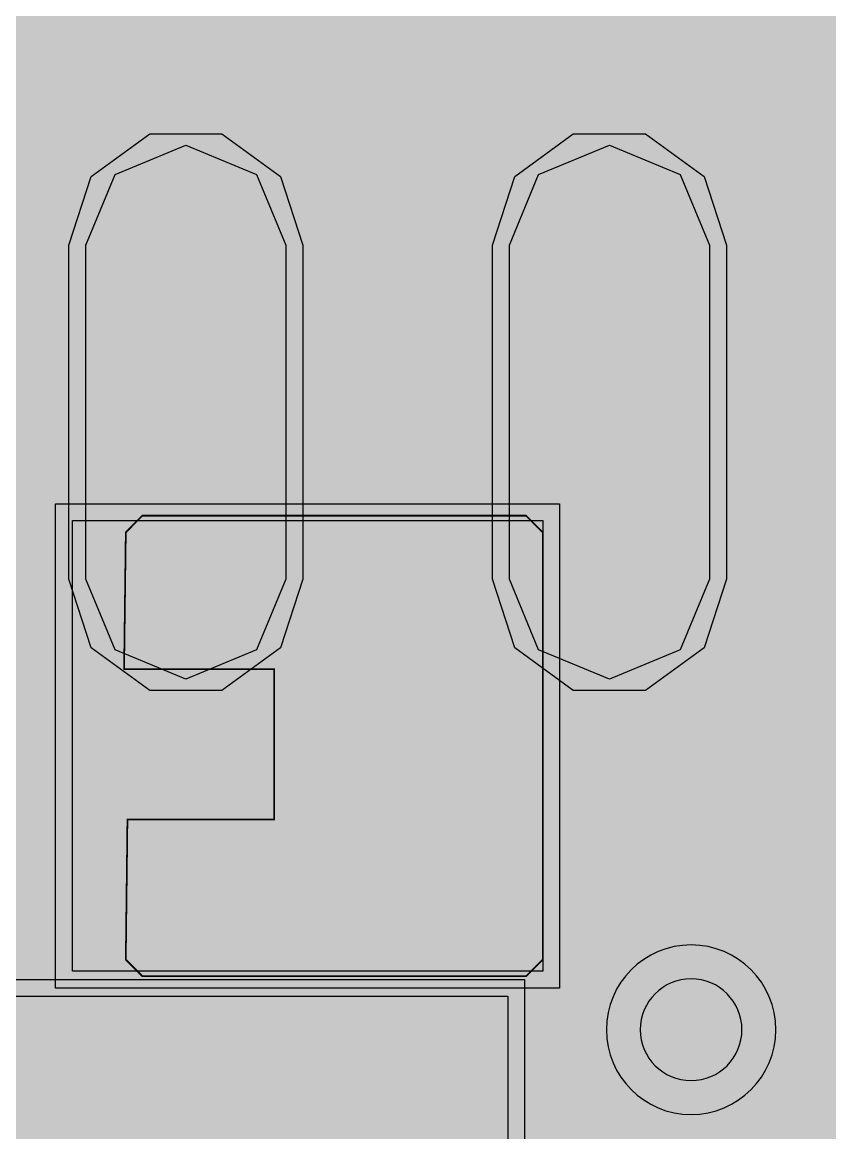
# Model space of a CAD drawing. Header units: millimetres. Extents: x -61 to 56, y -72 to 70.
# Drawn here: x 44.144 to 46.566, y -29.159 to -25.832 of the extents above; entities that cross this region are included whole.
import ezdxf

# ---------------------------------------------------------------- set-up
doc = ezdxf.new("R2010")
doc.units = ezdxf.units.MM
doc.header["$MEASUREMENT"] = 0
for name, color, linetype, true_color in [('02GND', 7, 'Continuous', 0x999966), ('03POWER', 7, 'Continuous', 0x008000), ('Bottom-Layer', 7, 'Continuous', 0x0000ff), ('Bottom-Paste-Mask-Layer', 7, 'Continuous', 0x800000), ('Bottom-Silkscreen-Layer', 7, 'Continuous', 0x66cc33), ('Bottom-Solder-Mask-Layer', 7, 'Continuous', 0xaa00ff), ('Document-Layer', 7, 'Continuous', 0xffffff), ('Hole-Layer', 7, 'Continuous', 0x222222), ('Multi-Layer', 7, 'Continuous', 0xc0c0c0), ('Top-Layer', 7, 'Continuous', 0xff0000), ('Top-Paste-Mask-Layer', 7, 'Continuous', 0x808080), ('Top-Silkscreen-Layer', 7, 'Continuous', 0xffcc00), ('Top-Solder-Mask-Layer', 7, 'Continuous', 0x800080)]:
    doc.layers.add(name, color=color, linetype=linetype, true_color=true_color)

msp = doc.modelspace()

# ---------------------------------------------------------------- hatches: boundary and pattern name
at = {"layer": '02GND'}
msp.add_hatch(color=256, dxfattribs=at).paths.add_polyline_path([(-49.642, 52.1533), (49.642, 52.1533), (49.642, -62.142), (-49.642, -62.142)])
at = {"layer": '03POWER'}
for points in [[(48.499, -56.0416), (48.5811, -56.3479), (48.8055, -56.572), (49.112, -56.6537), (49.4182, -56.5711), (49.642, -56.3464), (49.642, -62.142), (44.1922, -62.142), (44.3927, -61.9566), (44.4927, -61.7025), (44.4722, -61.4302), (45.1891, -61.7036), (45.9498, -61.8043), (46.7131, -61.7268), (47.438, -61.4754), (48.0854, -61.0636), (48.6204, -60.5136), (49.0141, -59.855), (49.2453, -59.1234), (49.3016, -58.3582), (49.1799, -57.6006), (48.8867, -56.8916), (48.438, -56.2692), (47.8578, -55.7672), (47.1774, -55.4124), (46.4336, -55.2241), (45.6664, -55.2125), (44.9172, -55.378), (44.2264, -55.7119), (43.6312, -56.1961), (43.1637, -56.8045), (42.8491, -57.5043), (42.7044, -58.2579), (42.7374, -59.0244), (42.9463, -59.7627), (43.3198, -60.433), (43.8378, -60.999), (-43.3618, -60.999), (-43.6207, -61.0564), (-43.831, -61.218), (-43.9533, -61.4534), (-43.9644, -61.7184), (-43.8625, -61.9632), (-43.6666, -62.142), (-49.642, -62.142), (-49.642, -56.5819), (-49.4335, -56.7975), (-49.1476, -56.8882), (-48.8529, -56.8322), (-49.1622, -57.5412), (-49.2982, -58.3027), (-49.2534, -59.075), (-49.0303, -59.8157), (-48.6412, -60.4842), (-48.1072, -61.0439), (-47.4578, -61.4642), (-46.7284, -61.722), (-45.9591, -61.8032), (-45.1921, -61.7032), (-44.4692, -61.4277), (-43.8302, -60.9917), (-43.3101, -60.4191), (-42.9374, -59.7413), (-42.7325, -58.9953), (-42.7065, -58.2222), (-42.8611, -57.4642), (-43.1876, -56.763), (-43.6682, -56.1568), (-44.2766, -55.679), (-44.9793, -55.3557), (-45.738, -55.2047), (-46.511, -55.2341), (-47.256, -55.4425), (-47.9321, -55.8184), (-48.5023, -56.3411), (-48.4998, -56.3091), (-48.499, -56.2771), (-48.499, 51.315), (-19.4026, 51.315), (-19.6295, 51.1437), (-19.7546, 50.8885), (-19.7509, 50.6043), (-19.6192, 50.3524), (-19.388, 50.1871), (-19.6578, 49.9772), (-19.7729, 49.6553), (-19.6975, 49.3219), (-19.4552, 49.0809), (-19.6839, 48.8583), (-19.7695, 48.5508), (-19.6886, 48.242), (-19.4633, 48.0159), (-19.1548, 47.934), (-18.847, 48.0185), (-18.6236, 48.2465), (-18.5453, 48.5559), (-18.6335, 48.8627), (-18.8641, 49.0834), (-18.625, 49.3243), (-18.5509, 49.6555), (-18.6646, 49.9752), (-18.9312, 50.1853), (-18.6981, 50.3494), (-18.5646, 50.6015), (-18.5597, 50.8866), (-18.6846, 51.143), (-18.9121, 51.315), (48.4255, 51.315), (48.499, 51.2415)], [(46.2661, -26.5819), (46.3481, -26.888), (46.5722, -27.112), (46.8782, -27.1941), (47.1843, -27.112), (47.4084, -26.888), (47.4904, -26.5819), (47.4084, -26.2758), (47.1843, -26.0518), (46.8782, -25.9698), (46.5722, -26.0518), (46.3481, -26.2758)], [(45.538, -28.8501), (45.62, -29.1561), (45.844, -29.3802), (46.1501, -29.4622), (46.4562, -29.3802), (46.6802, -29.1561), (46.7622, -28.8501), (46.6802, -28.544), (46.4562, -28.3199), (46.1501, -28.2379), (45.844, -28.3199), (45.62, -28.544)]]:
    msp.add_hatch(color=256, dxfattribs=at).paths.add_polyline_path(points)
at = {"layer": 'Bottom-Layer'}
for points in [[(-49.642, -62.142), (-49.642, 52.1533), (49.642, 52.1533), (49.642, -62.142)], [(44.2951, -28.6751), (44.2951, -27.325), (45.7051, -27.325), (45.7051, -28.6751)]]:
    msp.add_hatch(color=256, dxfattribs=at).paths.add_polyline_path(points)
at = {"layer": 'Bottom-Paste-Mask-Layer'}
msp.add_hatch(color=256, dxfattribs=at).paths.add_polyline_path([(45.7051, -28.6401), (45.6551, -28.6901), (44.505, -28.6901), (44.4551, -28.6401), (44.46, -28.2201), (44.9, -28.2201), (44.9, -27.7701), (44.45, -27.7701), (44.4551, -27.3601), (44.505, -27.3101), (45.6551, -27.3101), (45.7051, -27.3601)])
msp.add_hatch(color=256, dxfattribs=at).paths.add_polyline_path([(45.7051, -28.6401), (45.6551, -28.6901), (44.505, -28.6901), (44.4551, -28.6401), (44.46, -28.2201), (44.9, -28.2201), (44.9, -27.7701), (44.45, -27.7701), (44.4551, -27.3601), (44.505, -27.3101), (45.6551, -27.3101), (45.7051, -27.3601)])
at = {"layer": 'Bottom-Solder-Mask-Layer'}
msp.add_hatch(color=256, dxfattribs=at).paths.add_polyline_path([(44.2443, -28.7259), (44.2443, -27.2742), (45.7559, -27.2742), (45.7559, -28.7259)])
at = {"layer": 'Top-Layer'}
for points in [[(-49.642, -62.142), (-49.642, 52.1533), (49.642, 52.1533), (49.642, -62.142)], [(41.4369, -33.197), (41.4369, -33.5001), (41.5172, -33.8151), (41.7385, -34.0532), (42.0468, -34.1564), (42.3668, -34.0995), (42.2886, -34.3721), (42.3416, -34.6507), (42.5145, -34.8755), (42.7701, -34.9983), (43.0537, -34.9926), (43.3043, -34.8598), (44.7001, -34.8598), (44.876, -34.8248), (45.0252, -34.7252), (45.6455, -34.1048), (45.9633, -34.1556), (46.2672, -34.0496), (46.4845, -33.8122), (46.5632, -33.5001), (46.5632, -32.5001), (46.476, -32.1726), (46.2375, -31.932), (45.9108, -31.8419), (45.8435, -31.5182), (45.6175, -31.2767), (45.299, -31.1879), (44.9807, -31.2778), (44.7557, -31.5202), (44.6895, -31.8442), (44.6407, -31.8419), (44.5918, -31.8433), (44.4698, -31.6075), (44.2593, -31.4455), (44.0001, -31.3879), (43.7409, -31.4455), (43.5304, -31.6075), (43.4083, -31.8433), (43.3818, -31.8421), (43.3552, -31.842), (43.1257, -31.5817), (42.7915, -31.488), (42.4601, -31.591), (42.238, -31.8576), (42.0413, -31.8441), (41.8495, -31.8895), (40.2082, -30.2482), (40.2082, -24.8813), (40.5145, -24.9014), (40.7919, -24.7703), (40.7919, -26.3001), (40.8382, -26.5328), (40.9701, -26.7301), (40.972, -26.732), (40.7116, -26.9312), (40.5913, -27.2362), (40.6457, -27.5595), (40.8591, -27.8084), (40.8669, -27.8169), (40.875, -27.8251), (41.575, -28.5251), (41.7241, -28.6248), (41.9001, -28.6598), (42.3001, -28.6598), (42.476, -28.6248), (42.6252, -28.5251), (43.0647, -28.0856), (43.3458, -28.1579), (43.6307, -28.1022), (43.8639, -27.9294), (44.0001, -27.673), (44.1514, -27.9464), (44.4117, -28.1191), (44.7224, -28.1524), (45.0133, -28.0387), (45.2191, -27.8036), (45.2932, -27.5001), (45.2932, -26.5001), (45.2191, -26.1966), (45.0133, -25.9615), (44.7224, -25.8477), (44.4117, -25.881), (44.1514, -26.0537), (44.0001, -26.3271), (43.8293, -26.0335), (43.5349, -25.8642), (43.1953, -25.8642), (42.9009, -26.0335), (42.7301, -26.3271), (42.5789, -26.0538), (42.3187, -25.8811), (42.0082, -25.8477), (42.0082, -24.3699), (41.9739, -24.0869), (41.8151, -23.85), (41.9927, -23.5536), (41.9814, -23.2082), (42.4649, -23.2082), (42.4649, -24.67), (42.5129, -24.8491), (42.644, -24.9802), (42.8231, -25.0282), (45.3231, -25.0282), (45.5022, -24.9802), (45.6332, -24.8491), (45.6812, -24.67), (45.6812, -22.17), (45.6332, -21.9909), (45.5022, -21.8599), (45.3231, -21.8119), (42.8231, -21.8119), (42.6435, -21.8601), (42.5124, -21.9919), (40.1001, -21.9919), (39.8674, -22.0382), (39.6701, -22.17), (39.1701, -22.67), (39.0382, -22.8673), (38.9919, -23.1), (38.9919, -30.5001), (39.0382, -30.7328), (39.1701, -30.9301)], [(44.3351, -26.5001), (44.423, -26.2879), (44.6351, -26.2001), (44.8472, -26.2879), (44.9351, -26.5001), (44.9351, -27.5001), (44.8472, -27.7122), (44.6351, -27.8001), (44.423, -27.7122), (44.3351, -27.5001)], [(45.6051, -26.5001), (45.693, -26.2879), (45.9051, -26.2001), (46.1172, -26.2879), (46.2051, -26.5001), (46.2051, -27.5001), (46.1172, -27.7122), (45.9051, -27.8001), (45.693, -27.7122), (45.6051, -27.5001)], [(45.6001, -28.7501), (45.6001, -31.2501), (42.4001, -31.2501), (42.4001, -28.7501)]]:
    msp.add_hatch(color=256, dxfattribs=at).paths.add_polyline_path(points)
at = {"layer": 'Top-Paste-Mask-Layer'}
for points in [[(44.3351, -26.5001), (44.423, -26.2879), (44.6351, -26.2001), (44.8472, -26.2879), (44.9351, -26.5001), (44.9351, -27.5001), (44.8472, -27.7122), (44.6351, -27.8001), (44.423, -27.7122), (44.3351, -27.5001)], [(45.6051, -26.5001), (45.693, -26.2879), (45.9051, -26.2001), (46.1172, -26.2879), (46.2051, -26.5001), (46.2051, -27.5001), (46.1172, -27.7122), (45.9051, -27.8001), (45.693, -27.7122), (45.6051, -27.5001)], [(45.6001, -28.7501), (45.6001, -31.2501), (42.4001, -31.2501), (42.4001, -28.7501)]]:
    msp.add_hatch(color=256, dxfattribs=at).paths.add_polyline_path(points)
at = {"layer": 'Top-Solder-Mask-Layer'}
for points in [[(44.2843, -26.5001), (44.3513, -26.2939), (44.5267, -26.1664), (44.7435, -26.1664), (44.9189, -26.2939), (44.9859, -26.5001), (44.9859, -27.5001), (44.9189, -27.7063), (44.7435, -27.8337), (44.5267, -27.8337), (44.3513, -27.7063), (44.2843, -27.5001)], [(45.5543, -26.5001), (45.6213, -26.2939), (45.7967, -26.1664), (46.0135, -26.1664), (46.1889, -26.2939), (46.2559, -26.5001), (46.2559, -27.5001), (46.1889, -27.7063), (46.0135, -27.8337), (45.7967, -27.8337), (45.6213, -27.7063), (45.5543, -27.5001)], [(45.6509, -28.6993), (45.6509, -31.3009), (42.3493, -31.3009), (42.3493, -28.6993)]]:
    msp.add_hatch(color=256, dxfattribs=at).paths.add_polyline_path(points)

# ---------------------------------------------------------------- linework, layer by layer
at = {"layer": '03POWER', "const_width": 0.0508}
for points in [[(46.2661, -26.5819), (46.3481, -26.888), (46.5722, -27.112), (46.8782, -27.1941), (47.1843, -27.112), (47.4084, -26.888), (47.4904, -26.5819), (47.4084, -26.2758), (47.1843, -26.0518), (46.8782, -25.9698), (46.5722, -26.0518), (46.3481, -26.2758)], [(45.538, -28.8501), (45.62, -29.1561), (45.844, -29.3802), (46.1501, -29.4622), (46.4562, -29.3802), (46.6802, -29.1561), (46.7622, -28.8501), (46.6802, -28.544), (46.4562, -28.3199), (46.1501, -28.2379), (45.844, -28.3199), (45.62, -28.544)]]:
    msp.add_lwpolyline(points, close=True, dxfattribs=at)
at = {"layer": 'Bottom-Layer'}
msp.add_lwpolyline([(44.2951, -28.6751), (44.2951, -27.325), (45.7051, -27.325), (45.7051, -28.6751)], close=True, dxfattribs=at)
at = {"layer": 'Bottom-Layer', "const_width": 0.4}
msp.add_lwpolyline([(45.7051, -28.6751), (46.1501, -28.8501)], dxfattribs=at)
at = {"layer": 'Bottom-Paste-Mask-Layer', "const_width": 0.00508}
msp.add_lwpolyline([(45.7051, -28.6401), (45.6551, -28.6901), (44.505, -28.6901), (44.4551, -28.6401), (44.46, -28.2201), (44.9, -28.2201), (44.9, -27.7701), (44.45, -27.7701), (44.4551, -27.3601), (44.505, -27.3101), (45.6551, -27.3101), (45.7051, -27.3601)], close=True, dxfattribs=at)
msp.add_lwpolyline([(45.7051, -28.6401), (45.6551, -28.6901), (44.505, -28.6901), (44.4551, -28.6401), (44.46, -28.2201), (44.9, -28.2201), (44.9, -27.7701), (44.45, -27.7701), (44.4551, -27.3601), (44.505, -27.3101), (45.6551, -27.3101), (45.7051, -27.3601)], close=True, dxfattribs=at)
at = {"layer": 'Bottom-Silkscreen-Layer', "const_width": 0.1524}
for points in [[(44.4013, -27.0964), (45.8113, -27.0964)], [(44.4013, -27.0964), (45.8113, -27.0964)], [(45.9637, -27.2488), (45.9637, -28.7513)], [(45.9637, -27.2488), (45.9637, -28.7513)], [(45.8113, -28.9037), (44.4013, -28.9037)], [(45.8113, -28.9037), (44.4013, -28.9037)]]:
    msp.add_lwpolyline(points, dxfattribs=at)
for points in [[(45.8113, -27.0964, -0.414), (45.9637, -27.2488)], [(45.8113, -27.0964, -0.414), (45.9637, -27.2488)], [(45.9637, -28.7513, -0.414), (45.8113, -28.9037)], [(45.9637, -28.7513, -0.414), (45.8113, -28.9037)]]:
    msp.add_lwpolyline(points, format="xyb", dxfattribs=at)
at = {"layer": 'Bottom-Solder-Mask-Layer'}
msp.add_lwpolyline([(44.2443, -28.7259), (44.2443, -27.2742), (45.7559, -27.2742), (45.7559, -28.7259)], close=True, dxfattribs=at)
at = {"layer": 'Document-Layer', "const_width": 0.2}
msp.add_lwpolyline([(45.7977, -26.7649, 1), (45.9978, -26.7649, 1)], format="xyb", close=True, dxfattribs=at)
msp.add_lwpolyline([(45.7977, -26.7649, 1), (45.9978, -26.7649, 1)], format="xyb", close=True, dxfattribs=at)
at = {"layer": 'Hole-Layer'}
msp.add_lwpolyline([(45.9977, -28.8501, 1), (46.3025, -28.8501), (46.3025, -28.8501, 1), (45.9977, -28.8501)], format="xyb", dxfattribs=at)
at = {"layer": 'Multi-Layer'}
msp.add_lwpolyline([(45.8961, -28.8501, 1), (46.4041, -28.8501, 1)], format="xyb", close=True, dxfattribs=at)
at = {"layer": 'Top-Layer', "const_width": 0.0508}
msp.add_lwpolyline([(44.0001, -27.673), (44.1514, -27.9464), (44.4117, -28.1191), (44.7224, -28.1524), (45.0133, -28.0387), (45.2191, -27.8036), (45.2932, -27.5001), (45.2932, -26.5001), (45.2191, -26.1966), (45.0133, -25.9615), (44.7224, -25.8477), (44.4117, -25.881), (44.1514, -26.0537), (44.0001, -26.3271)], dxfattribs=at)
at = {"layer": 'Top-Layer'}
for points in [[(44.3351, -26.5001), (44.423, -26.2879), (44.6351, -26.2001), (44.8472, -26.2879), (44.9351, -26.5001), (44.9351, -27.5001), (44.8472, -27.7122), (44.6351, -27.8001), (44.423, -27.7122), (44.3351, -27.5001)], [(45.6051, -26.5001), (45.693, -26.2879), (45.9051, -26.2001), (46.1172, -26.2879), (46.2051, -26.5001), (46.2051, -27.5001), (46.1172, -27.7122), (45.9051, -27.8001), (45.693, -27.7122), (45.6051, -27.5001)], [(45.6001, -28.7501), (45.6001, -31.2501), (42.4001, -31.2501), (42.4001, -28.7501)]]:
    msp.add_lwpolyline(points, close=True, dxfattribs=at)
at = {"layer": 'Top-Paste-Mask-Layer'}
for points in [[(44.3351, -26.5001), (44.423, -26.2879), (44.6351, -26.2001), (44.8472, -26.2879), (44.9351, -26.5001), (44.9351, -27.5001), (44.8472, -27.7122), (44.6351, -27.8001), (44.423, -27.7122), (44.3351, -27.5001)], [(45.6051, -26.5001), (45.693, -26.2879), (45.9051, -26.2001), (46.1172, -26.2879), (46.2051, -26.5001), (46.2051, -27.5001), (46.1172, -27.7122), (45.9051, -27.8001), (45.693, -27.7122), (45.6051, -27.5001)], [(45.6001, -28.7501), (45.6001, -31.2501), (42.4001, -31.2501), (42.4001, -28.7501)]]:
    msp.add_lwpolyline(points, close=True, dxfattribs=at)
at = {"layer": 'Top-Silkscreen-Layer', "const_width": 0.129}
for points in [[(46.5, -28), (41.5, -28)], [(46.5, -28), (41.5, -28)], [(46.5, -28), (46.5, -29.625)], [(46.5, -28), (46.5, -29.625)]]:
    msp.add_lwpolyline(points, dxfattribs=at)
at = {"layer": 'Top-Silkscreen-Layer', "const_width": 0.254}
msp.add_lwpolyline([(45.9478, -28.5205, 1), (46.2978, -28.5205), (46.2978, -28.5205, 1), (45.9478, -28.5205)], format="xyb", dxfattribs=at)
msp.add_lwpolyline([(45.9478, -28.5205, 1), (46.2978, -28.5205), (46.2978, -28.5205, 1), (45.9478, -28.5205)], format="xyb", dxfattribs=at)
at = {"layer": 'Top-Solder-Mask-Layer'}
for points in [[(44.2843, -26.5001), (44.3513, -26.2939), (44.5267, -26.1664), (44.7435, -26.1664), (44.9189, -26.2939), (44.9859, -26.5001), (44.9859, -27.5001), (44.9189, -27.7063), (44.7435, -27.8337), (44.5267, -27.8337), (44.3513, -27.7063), (44.2843, -27.5001)], [(45.5543, -26.5001), (45.6213, -26.2939), (45.7967, -26.1664), (46.0135, -26.1664), (46.1889, -26.2939), (46.2559, -26.5001), (46.2559, -27.5001), (46.1889, -27.7063), (46.0135, -27.8337), (45.7967, -27.8337), (45.6213, -27.7063), (45.5543, -27.5001)], [(45.6509, -28.6993), (45.6509, -31.3009), (42.3493, -31.3009), (42.3493, -28.6993)]]:
    msp.add_lwpolyline(points, close=True, dxfattribs=at)

doc.saveas('drawing.dxf')
